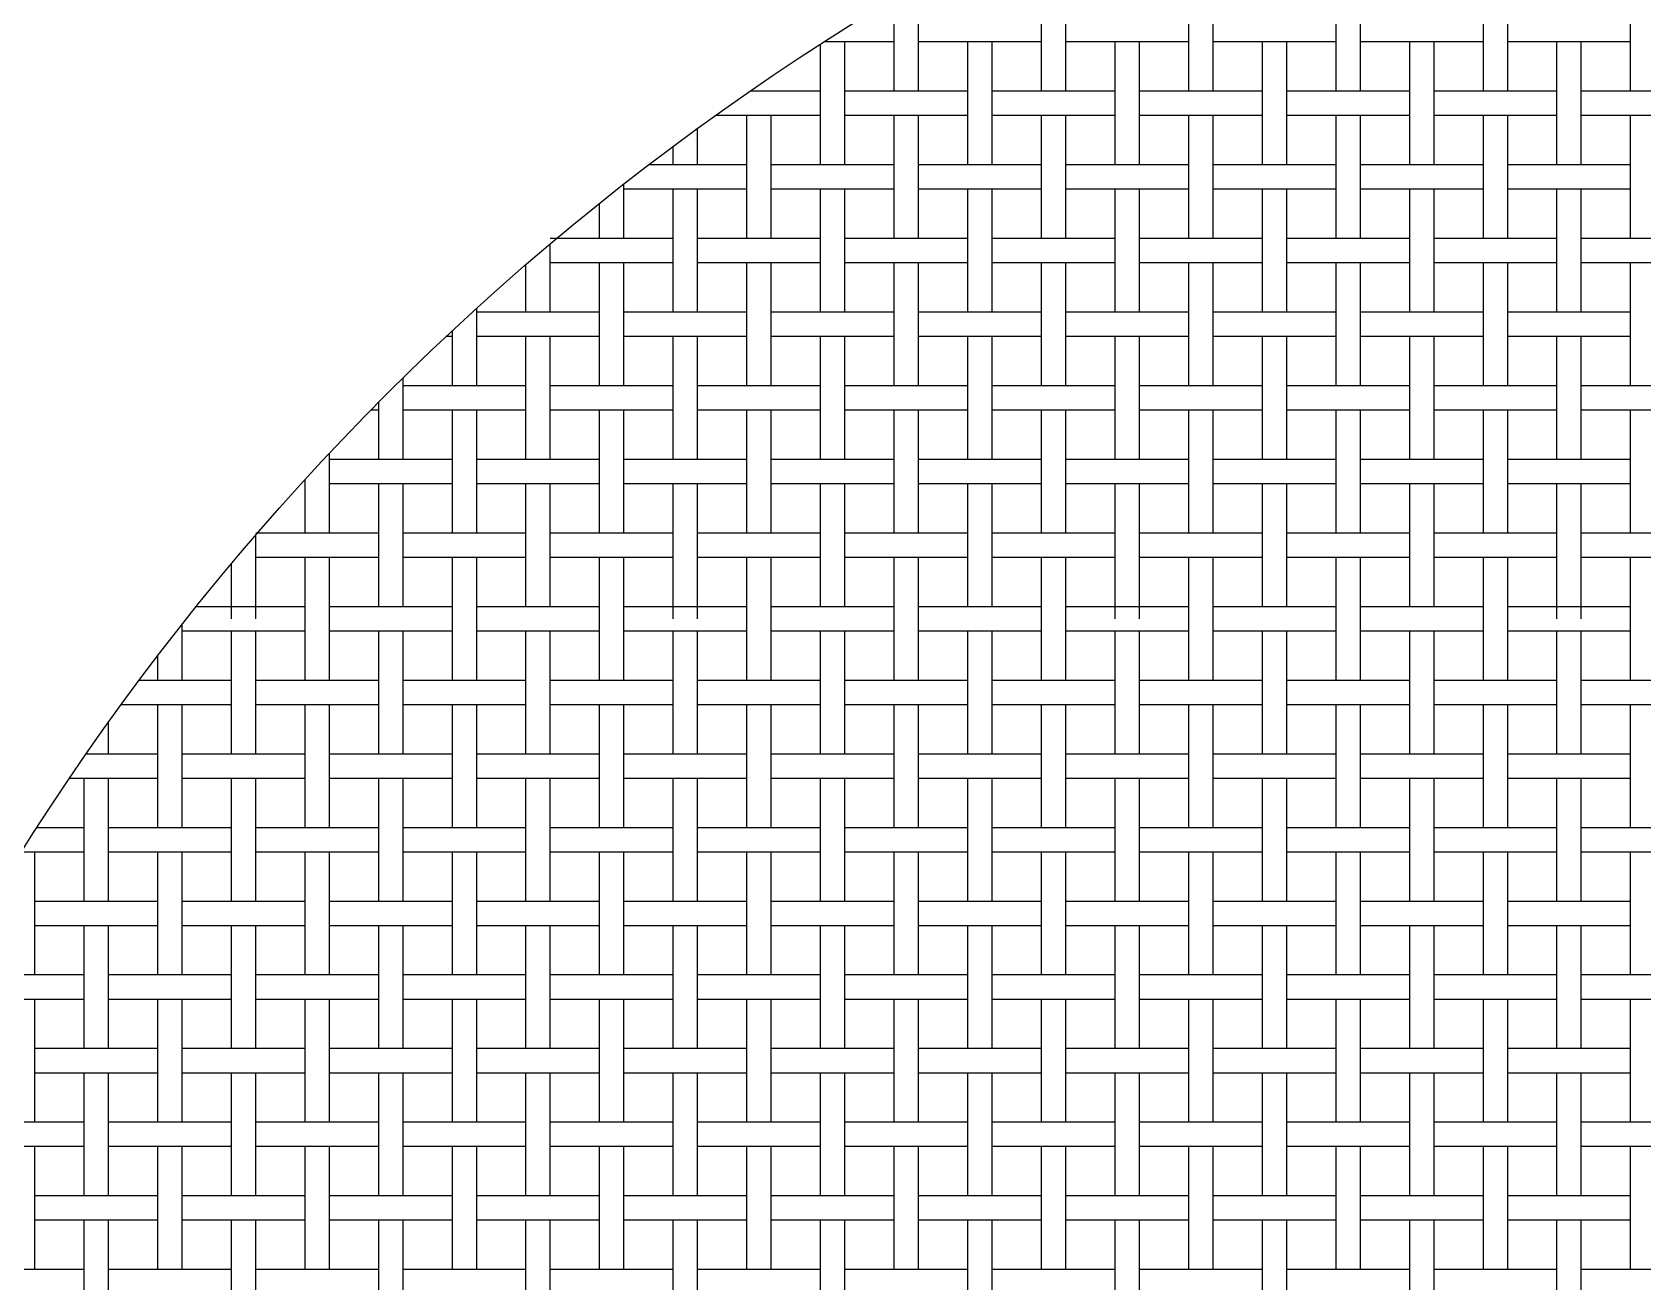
# Model space of a CAD drawing. Extents: x 1 to 102, y 0 to 78.
# Drawn here: x 37.91 to 47.17, y 56.06 to 63.24 of the extents above; entities that cross this region are included whole.
import ezdxf

# ---------------------------------------------------------------- set-up
doc = ezdxf.new("R2010")
doc.units = 0
doc.layers.get('0').update_dxf_attribs({"linetype": 'CONTINUOUS'})

msp = doc.modelspace()

# ---------------------------------------------------------------- linework, layer by layer
at = {"color": 7, "linetype": 'CONTINUOUS'}
for p, q in [((43.7147, 62.9047), (43.7147, 63.6113)), ((43.8547, 62.9047), (43.8547, 63.6113)), ((44.5613, 62.9047), (44.5613, 63.6113)), ((44.7013, 62.9047), (44.7013, 63.6113)), ((45.408, 62.9047), (45.408, 63.6113)), ((45.548, 62.9047), (45.548, 63.6113)), ((46.2547, 62.9047), (46.2547, 63.6113)), ((46.3947, 62.9047), (46.3947, 63.6113)), ((47.1013, 62.9047), (47.1013, 63.6113)), ((43.008, 62.9047), (43.008, 63.5194)), ((42.868, 62.9047), (42.868, 63.4368)), ((42.4447, 62.4813), (42.4447, 63.1744)), ((42.868, 63.188), (42.4658, 63.188)), ((42.5847, 62.4813), (42.5847, 63.188)), ((43.7147, 63.188), (43.008, 63.188)), ((43.2913, 62.4813), (43.2913, 63.188)), ((43.4313, 62.4813), (43.4313, 63.188)), ((44.5613, 63.188), (43.8547, 63.188)), ((44.138, 62.4813), (44.138, 63.188)), ((44.278, 62.4813), (44.278, 63.188)), ((45.408, 63.188), (44.7013, 63.188)), ((44.9847, 62.4813), (44.9847, 63.188)), ((45.1247, 62.4813), (45.1247, 63.188)), ((46.2547, 63.188), (45.548, 63.188)), ((45.8313, 62.4813), (45.8313, 63.188)), ((45.9713, 62.4813), (45.9713, 63.188)), ((47.1013, 63.188), (46.3947, 63.188)), ((46.678, 62.4813), (46.678, 63.188)), ((46.818, 62.4813), (46.818, 63.188)), ((42.4447, 62.9047), (42.0398, 62.9047)), ((43.2913, 62.9047), (42.5847, 62.9047)), ((44.138, 62.9047), (43.4313, 62.9047)), ((44.9847, 62.9047), (44.278, 62.9047)), ((45.8313, 62.9047), (45.1247, 62.9047)), ((46.678, 62.9047), (45.9713, 62.9047)), ((47.5247, 62.9047), (46.818, 62.9047)), ((41.738, 62.4813), (41.738, 62.6909)), ((42.4447, 62.7647), (41.8403, 62.7647)), ((42.0213, 62.058), (42.0213, 62.7647)), ((42.1613, 62.058), (42.1613, 62.7647)), ((43.2913, 62.7647), (42.5847, 62.7647)), ((42.868, 62.058), (42.868, 62.7647)), ((43.008, 62.058), (43.008, 62.7647)), ((44.138, 62.7647), (43.4313, 62.7647)), ((43.7147, 62.058), (43.7147, 62.7647)), ((43.8547, 62.058), (43.8547, 62.7647)), ((44.9847, 62.7647), (44.278, 62.7647)), ((44.5613, 62.058), (44.5613, 62.7647)), ((44.7013, 62.058), (44.7013, 62.7647)), ((45.8313, 62.7647), (45.1247, 62.7647)), ((45.408, 62.058), (45.408, 62.7647)), ((45.548, 62.058), (45.548, 62.7647)), ((46.678, 62.7647), (45.9713, 62.7647)), ((46.2547, 62.058), (46.2547, 62.7647)), ((46.3947, 62.058), (46.3947, 62.7647)), ((47.5247, 62.7647), (46.818, 62.7647)), ((47.1013, 62.058), (47.1013, 62.7647)), ((41.598, 62.4813), (41.598, 62.5879)), ((42.0213, 62.4813), (41.4567, 62.4813)), ((42.868, 62.4813), (42.1613, 62.4813)), ((43.7147, 62.4813), (43.008, 62.4813)), ((44.5613, 62.4813), (43.8547, 62.4813)), ((45.408, 62.4813), (44.7013, 62.4813)), ((46.2547, 62.4813), (45.548, 62.4813)), ((47.1013, 62.4813), (46.3947, 62.4813)), ((41.3147, 62.058), (41.3147, 62.3716)), ((42.0213, 62.3413), (41.3147, 62.3413)), ((41.598, 61.6347), (41.598, 62.3413)), ((41.738, 61.6347), (41.738, 62.3413)), ((42.868, 62.3413), (42.1613, 62.3413)), ((42.4447, 61.6347), (42.4447, 62.3413)), ((42.5847, 61.6347), (42.5847, 62.3413)), ((43.7147, 62.3413), (43.008, 62.3413)), ((43.2913, 61.6347), (43.2913, 62.3413)), ((43.4313, 61.6347), (43.4313, 62.3413)), ((44.5613, 62.3413), (43.8547, 62.3413)), ((44.138, 61.6347), (44.138, 62.3413)), ((44.278, 61.6347), (44.278, 62.3413)), ((45.408, 62.3413), (44.7013, 62.3413)), ((44.9847, 61.6347), (44.9847, 62.3413)), ((45.1247, 61.6347), (45.1247, 62.3413)), ((46.2547, 62.3413), (45.548, 62.3413)), ((45.8313, 61.6347), (45.8313, 62.3413)), ((45.9713, 61.6347), (45.9713, 62.3413)), ((47.1013, 62.3413), (46.3947, 62.3413)), ((46.678, 61.6347), (46.678, 62.3413)), ((46.818, 61.6347), (46.818, 62.3413)), ((41.1747, 62.058), (41.1747, 62.2607)), ((41.598, 62.058), (40.8913, 62.058)), ((42.4447, 62.058), (41.738, 62.058)), ((43.2913, 62.058), (42.5847, 62.058)), ((44.138, 62.058), (43.4313, 62.058)), ((44.9847, 62.058), (44.278, 62.058)), ((45.8313, 62.058), (45.1247, 62.058)), ((46.678, 62.058), (45.9713, 62.058)), ((47.5247, 62.058), (46.818, 62.058)), ((40.8913, 61.6347), (40.8913, 62.0278)), ((40.7513, 61.6347), (40.7513, 61.9083)), ((41.598, 61.918), (40.8913, 61.918)), ((41.1747, 61.2113), (41.1747, 61.918)), ((41.3147, 61.2113), (41.3147, 61.918)), ((42.4447, 61.918), (41.738, 61.918)), ((42.0213, 61.2113), (42.0213, 61.918)), ((42.1613, 61.2113), (42.1613, 61.918)), ((43.2913, 61.918), (42.5847, 61.918)), ((42.868, 61.2113), (42.868, 61.918)), ((43.008, 61.2113), (43.008, 61.918)), ((44.138, 61.918), (43.4313, 61.918)), ((43.7147, 61.2113), (43.7147, 61.918)), ((43.8547, 61.2113), (43.8547, 61.918)), ((44.9847, 61.918), (44.278, 61.918)), ((44.5613, 61.2113), (44.5613, 61.918)), ((44.7013, 61.2113), (44.7013, 61.918)), ((45.8313, 61.918), (45.1247, 61.918)), ((45.408, 61.2113), (45.408, 61.918)), ((45.548, 61.2113), (45.548, 61.918)), ((46.678, 61.918), (45.9713, 61.918)), ((46.2547, 61.2113), (46.2547, 61.918)), ((46.3947, 61.2113), (46.3947, 61.918)), ((47.5247, 61.918), (46.818, 61.918)), ((47.1013, 61.2113), (47.1013, 61.918)), ((40.468, 61.2113), (40.468, 61.6572)), ((41.1747, 61.6347), (40.468, 61.6347)), ((42.0213, 61.6347), (41.3147, 61.6347)), ((42.868, 61.6347), (42.1613, 61.6347)), ((43.7147, 61.6347), (43.008, 61.6347)), ((44.5613, 61.6347), (43.8547, 61.6347)), ((45.408, 61.6347), (44.7013, 61.6347)), ((46.2547, 61.6347), (45.548, 61.6347)), ((47.1013, 61.6347), (46.3947, 61.6347)), ((40.328, 61.4947), (40.2921, 61.4947)), ((40.328, 61.2113), (40.328, 61.5283)), ((41.1747, 61.4947), (40.468, 61.4947)), ((40.7513, 60.788), (40.7513, 61.4947)), ((40.8913, 60.788), (40.8913, 61.4947)), ((42.0213, 61.4947), (41.3147, 61.4947)), ((41.598, 60.788), (41.598, 61.4947)), ((41.738, 60.788), (41.738, 61.4947)), ((42.868, 61.4947), (42.1613, 61.4947)), ((42.4447, 60.788), (42.4447, 61.4947)), ((42.5847, 60.788), (42.5847, 61.4947)), ((43.7147, 61.4947), (43.008, 61.4947)), ((43.2913, 60.788), (43.2913, 61.4947)), ((43.4313, 60.788), (43.4313, 61.4947)), ((44.5613, 61.4947), (43.8547, 61.4947)), ((44.138, 60.788), (44.138, 61.4947)), ((44.278, 60.788), (44.278, 61.4947)), ((45.408, 61.4947), (44.7013, 61.4947)), ((44.9847, 60.788), (44.9847, 61.4947)), ((45.1247, 60.788), (45.1247, 61.4947)), ((46.2547, 61.4947), (45.548, 61.4947)), ((45.8313, 60.788), (45.8313, 61.4947)), ((45.9713, 60.788), (45.9713, 61.4947)), ((47.1013, 61.4947), (46.3947, 61.4947)), ((46.678, 60.788), (46.678, 61.4947)), ((46.818, 60.788), (46.818, 61.4947)), ((40.0447, 60.788), (40.0447, 61.257)), ((40.7513, 61.2113), (40.0447, 61.2113)), ((41.598, 61.2113), (40.8913, 61.2113)), ((42.4447, 61.2113), (41.738, 61.2113)), ((43.2913, 61.2113), (42.5847, 61.2113)), ((44.138, 61.2113), (43.4313, 61.2113)), ((44.9847, 61.2113), (44.278, 61.2113)), ((45.8313, 61.2113), (45.1247, 61.2113)), ((46.678, 61.2113), (45.9713, 61.2113)), ((47.5247, 61.2113), (46.818, 61.2113)), ((39.9047, 60.788), (39.9047, 61.1177)), ((39.9047, 61.0713), (39.8589, 61.0713)), ((40.7513, 61.0713), (40.0447, 61.0713)), ((40.328, 60.3647), (40.328, 61.0713)), ((40.468, 60.3647), (40.468, 61.0713)), ((41.598, 61.0713), (40.8913, 61.0713)), ((41.1747, 60.3647), (41.1747, 61.0713)), ((41.3147, 60.3647), (41.3147, 61.0713)), ((42.4447, 61.0713), (41.738, 61.0713)), ((42.0213, 60.3647), (42.0213, 61.0713)), ((42.1613, 60.3647), (42.1613, 61.0713)), ((43.2913, 61.0713), (42.5847, 61.0713)), ((42.868, 60.3647), (42.868, 61.0713)), ((43.008, 60.3647), (43.008, 61.0713)), ((44.138, 61.0713), (43.4313, 61.0713)), ((43.7147, 60.3647), (43.7147, 61.0713)), ((43.8547, 60.3647), (43.8547, 61.0713)), ((44.9847, 61.0713), (44.278, 61.0713)), ((44.5613, 60.3647), (44.5613, 61.0713)), ((44.7013, 60.3647), (44.7013, 61.0713)), ((45.8313, 61.0713), (45.1247, 61.0713)), ((45.408, 60.3647), (45.408, 61.0713)), ((45.548, 60.3647), (45.548, 61.0713)), ((46.678, 61.0713), (45.9713, 61.0713)), ((46.2547, 60.3647), (46.2547, 61.0713)), ((46.3947, 60.3647), (46.3947, 61.0713)), ((47.5247, 61.0713), (46.818, 61.0713)), ((47.1013, 60.3647), (47.1013, 61.0713)), ((39.6213, 60.3647), (39.6213, 60.8239)), ((40.328, 60.788), (39.6213, 60.788)), ((41.1747, 60.788), (40.468, 60.788)), ((42.0213, 60.788), (41.3147, 60.788)), ((42.868, 60.788), (42.1613, 60.788)), ((43.7147, 60.788), (43.008, 60.788)), ((44.5613, 60.788), (43.8547, 60.788)), ((45.408, 60.788), (44.7013, 60.788)), ((46.2547, 60.788), (45.548, 60.788)), ((47.1013, 60.788), (46.3947, 60.788)), ((39.4813, 60.3647), (39.4813, 60.6727)), ((40.328, 60.648), (39.6213, 60.648)), ((39.9047, 59.9413), (39.9047, 60.648)), ((40.0447, 59.9413), (40.0447, 60.648)), ((41.1747, 60.648), (40.468, 60.648)), ((40.7513, 59.9413), (40.7513, 60.648)), ((40.8913, 59.9413), (40.8913, 60.648)), ((42.0213, 60.648), (41.3147, 60.648)), ((41.598, 59.8713), (41.598, 60.648)), ((41.738, 59.8713), (41.738, 60.648)), ((42.868, 60.648), (42.1613, 60.648)), ((42.4447, 59.9413), (42.4447, 60.648)), ((42.5847, 59.9413), (42.5847, 60.648)), ((43.7147, 60.648), (43.008, 60.648)), ((43.2913, 59.9413), (43.2913, 60.648)), ((43.4313, 59.9413), (43.4313, 60.648)), ((44.5613, 60.648), (43.8547, 60.648)), ((44.138, 59.8713), (44.138, 60.648)), ((44.278, 59.8713), (44.278, 60.648)), ((45.408, 60.648), (44.7013, 60.648)), ((44.9847, 59.9413), (44.9847, 60.648)), ((45.1247, 59.9413), (45.1247, 60.648)), ((46.2547, 60.648), (45.548, 60.648)), ((45.8313, 59.9413), (45.8313, 60.648)), ((45.9713, 59.9413), (45.9713, 60.648)), ((47.1013, 60.648), (46.3947, 60.648)), ((46.678, 59.8713), (46.678, 60.648)), ((46.818, 59.8713), (46.818, 60.648)), ((39.9047, 60.3647), (39.198, 60.3647)), ((39.198, 59.8713), (39.198, 60.3534)), ((40.7513, 60.3647), (40.0447, 60.3647)), ((41.598, 60.3647), (40.8913, 60.3647)), ((42.4447, 60.3647), (41.738, 60.3647)), ((43.2913, 60.3647), (42.5847, 60.3647)), ((44.138, 60.3647), (43.4313, 60.3647)), ((44.9847, 60.3647), (44.278, 60.3647)), ((45.8313, 60.3647), (45.1247, 60.3647)), ((46.678, 60.3647), (45.9713, 60.3647)), ((47.5247, 60.3647), (46.818, 60.3647)), ((39.058, 59.8713), (39.058, 60.1887)), ((39.9047, 60.2247), (39.198, 60.2247)), ((39.4813, 59.518), (39.4813, 60.2247)), ((39.6213, 59.518), (39.6213, 60.2247)), ((40.7513, 60.2247), (40.0447, 60.2247)), ((40.328, 59.518), (40.328, 60.2247)), ((40.468, 59.518), (40.468, 60.2247)), ((41.598, 60.2247), (40.8913, 60.2247)), ((41.1747, 59.518), (41.1747, 60.2247)), ((41.3147, 59.518), (41.3147, 60.2247)), ((42.4447, 60.2247), (41.738, 60.2247)), ((42.0213, 59.518), (42.0213, 60.2247)), ((42.1613, 59.518), (42.1613, 60.2247)), ((43.2913, 60.2247), (42.5847, 60.2247)), ((42.868, 59.518), (42.868, 60.2247)), ((43.008, 59.518), (43.008, 60.2247)), ((44.138, 60.2247), (43.4313, 60.2247)), ((43.7147, 59.518), (43.7147, 60.2247)), ((43.8547, 59.518), (43.8547, 60.2247)), ((44.9847, 60.2247), (44.278, 60.2247)), ((44.5613, 59.518), (44.5613, 60.2247)), ((44.7013, 59.518), (44.7013, 60.2247)), ((45.8313, 60.2247), (45.1247, 60.2247)), ((45.408, 59.518), (45.408, 60.2247)), ((45.548, 59.518), (45.548, 60.2247)), ((46.678, 60.2247), (45.9713, 60.2247)), ((46.2547, 59.518), (46.2547, 60.2247)), ((46.3947, 59.518), (46.3947, 60.2247)), ((47.5247, 60.2247), (46.818, 60.2247)), ((47.1013, 59.518), (47.1013, 60.2247)), ((39.4813, 59.9413), (38.8553, 59.9413)), ((40.328, 59.9413), (39.6213, 59.9413)), ((41.1747, 59.9413), (40.468, 59.9413)), ((42.0213, 59.9413), (41.3147, 59.9413)), ((42.868, 59.9413), (42.1613, 59.9413)), ((43.7147, 59.9413), (43.008, 59.9413)), ((44.5613, 59.9413), (43.8547, 59.9413)), ((45.408, 59.9413), (44.7013, 59.9413)), ((46.2547, 59.9413), (45.548, 59.9413)), ((47.1013, 59.9413), (46.3947, 59.9413)), ((38.7747, 59.518), (38.7747, 59.8399)), ((39.4813, 59.8013), (38.7747, 59.8013)), ((39.058, 59.0947), (39.058, 59.8013)), ((39.198, 59.0947), (39.198, 59.8013)), ((40.328, 59.8013), (39.6213, 59.8013)), ((39.9047, 59.0947), (39.9047, 59.8013)), ((40.0447, 59.0947), (40.0447, 59.8013)), ((41.1747, 59.8013), (40.468, 59.8013)), ((40.7513, 59.0947), (40.7513, 59.8013)), ((40.8913, 59.0947), (40.8913, 59.8013)), ((42.0213, 59.8013), (41.3147, 59.8013)), ((41.598, 59.0947), (41.598, 59.8013)), ((41.738, 59.0947), (41.738, 59.8013)), ((42.868, 59.8013), (42.1613, 59.8013)), ((42.4447, 59.0947), (42.4447, 59.8013)), ((42.5847, 59.0947), (42.5847, 59.8013)), ((43.7147, 59.8013), (43.008, 59.8013)), ((43.2913, 59.0947), (43.2913, 59.8013)), ((43.4313, 59.0947), (43.4313, 59.8013)), ((44.5613, 59.8013), (43.8547, 59.8013)), ((44.138, 59.0947), (44.138, 59.8013)), ((44.278, 59.0947), (44.278, 59.8013)), ((45.408, 59.8013), (44.7013, 59.8013)), ((44.9847, 59.0947), (44.9847, 59.8013)), ((45.1247, 59.0947), (45.1247, 59.8013)), ((46.2547, 59.8013), (45.548, 59.8013)), ((45.8313, 59.0947), (45.8313, 59.8013)), ((45.9713, 59.0947), (45.9713, 59.8013)), ((47.1013, 59.8013), (46.3947, 59.8013)), ((46.678, 59.0947), (46.678, 59.8013)), ((46.818, 59.0947), (46.818, 59.8013)), ((38.6347, 59.518), (38.6347, 59.6593)), ((39.058, 59.518), (38.5281, 59.518)), ((39.9047, 59.518), (39.198, 59.518)), ((40.7513, 59.518), (40.0447, 59.518)), ((41.598, 59.518), (40.8913, 59.518)), ((42.4447, 59.518), (41.738, 59.518)), ((43.2913, 59.518), (42.5847, 59.518)), ((44.138, 59.518), (43.4313, 59.518)), ((44.9847, 59.518), (44.278, 59.518)), ((45.8313, 59.518), (45.1247, 59.518)), ((46.678, 59.518), (45.9713, 59.518)), ((47.5247, 59.518), (46.818, 59.518)), ((39.058, 59.378), (38.4251, 59.378)), ((38.6347, 58.6713), (38.6347, 59.378)), ((38.7747, 58.6713), (38.7747, 59.378)), ((39.9047, 59.378), (39.198, 59.378)), ((39.4813, 58.6713), (39.4813, 59.378)), ((39.6213, 58.6713), (39.6213, 59.378)), ((40.7513, 59.378), (40.0447, 59.378)), ((40.328, 58.6713), (40.328, 59.378)), ((40.468, 58.6713), (40.468, 59.378)), ((41.598, 59.378), (40.8913, 59.378)), ((41.1747, 58.6713), (41.1747, 59.378)), ((41.3147, 58.6713), (41.3147, 59.378)), ((42.4447, 59.378), (41.738, 59.378)), ((42.0213, 58.6713), (42.0213, 59.378)), ((42.1613, 58.6713), (42.1613, 59.378)), ((43.2913, 59.378), (42.5847, 59.378)), ((42.868, 58.6713), (42.868, 59.378)), ((43.008, 58.6713), (43.008, 59.378)), ((44.138, 59.378), (43.4313, 59.378)), ((43.7147, 58.6713), (43.7147, 59.378)), ((43.8547, 58.6713), (43.8547, 59.378)), ((44.9847, 59.378), (44.278, 59.378)), ((44.5613, 58.6713), (44.5613, 59.378)), ((44.7013, 58.6713), (44.7013, 59.378)), ((45.8313, 59.378), (45.1247, 59.378)), ((45.408, 58.6713), (45.408, 59.378)), ((45.548, 58.6713), (45.548, 59.378)), ((46.678, 59.378), (45.9713, 59.378)), ((46.2547, 58.6713), (46.2547, 59.378)), ((46.3947, 58.6713), (46.3947, 59.378)), ((47.5247, 59.378), (46.818, 59.378)), ((47.1013, 58.6713), (47.1013, 59.378)), ((38.3513, 59.0947), (38.3513, 59.2756)), ((38.6347, 59.0947), (38.2241, 59.0947)), ((39.4813, 59.0947), (38.7747, 59.0947)), ((40.328, 59.0947), (39.6213, 59.0947)), ((41.1747, 59.0947), (40.468, 59.0947)), ((42.0213, 59.0947), (41.3147, 59.0947)), ((42.868, 59.0947), (42.1613, 59.0947)), ((43.7147, 59.0947), (43.008, 59.0947)), ((44.5613, 59.0947), (43.8547, 59.0947)), ((45.408, 59.0947), (44.7013, 59.0947)), ((46.2547, 59.0947), (45.548, 59.0947)), ((47.1013, 59.0947), (46.3947, 59.0947)), ((38.6347, 58.9547), (38.1283, 58.9547)), ((38.2113, 58.248), (38.2113, 58.9547)), ((38.3513, 58.248), (38.3513, 58.9547)), ((39.4813, 58.9547), (38.7747, 58.9547)), ((39.058, 58.248), (39.058, 58.9547)), ((39.198, 58.248), (39.198, 58.9547)), ((40.328, 58.9547), (39.6213, 58.9547)), ((39.9047, 58.248), (39.9047, 58.9547)), ((40.0447, 58.248), (40.0447, 58.9547)), ((41.1747, 58.9547), (40.468, 58.9547)), ((40.7513, 58.248), (40.7513, 58.9547)), ((40.8913, 58.248), (40.8913, 58.9547)), ((42.0213, 58.9547), (41.3147, 58.9547)), ((41.598, 58.248), (41.598, 58.9547)), ((41.738, 58.248), (41.738, 58.9547)), ((42.868, 58.9547), (42.1613, 58.9547)), ((42.4447, 58.248), (42.4447, 58.9547)), ((42.5847, 58.248), (42.5847, 58.9547)), ((43.7147, 58.9547), (43.008, 58.9547)), ((43.2913, 58.248), (43.2913, 58.9547)), ((43.4313, 58.248), (43.4313, 58.9547)), ((44.5613, 58.9547), (43.8547, 58.9547)), ((44.138, 58.248), (44.138, 58.9547)), ((44.278, 58.248), (44.278, 58.9547)), ((45.408, 58.9547), (44.7013, 58.9547)), ((44.9847, 58.248), (44.9847, 58.9547)), ((45.1247, 58.248), (45.1247, 58.9547)), ((46.2547, 58.9547), (45.548, 58.9547)), ((45.8313, 58.248), (45.8313, 58.9547)), ((45.9713, 58.248), (45.9713, 58.9547)), ((47.1013, 58.9547), (46.3947, 58.9547)), ((46.678, 58.248), (46.678, 58.9547)), ((46.818, 58.248), (46.818, 58.9547)), ((38.2113, 58.6713), (37.9416, 58.6713)), ((39.058, 58.6713), (38.3513, 58.6713)), ((39.9047, 58.6713), (39.198, 58.6713)), ((40.7513, 58.6713), (40.0447, 58.6713)), ((41.598, 58.6713), (40.8913, 58.6713)), ((42.4447, 58.6713), (41.738, 58.6713)), ((43.2913, 58.6713), (42.5847, 58.6713)), ((44.138, 58.6713), (43.4313, 58.6713)), ((44.9847, 58.6713), (44.278, 58.6713)), ((45.8313, 58.6713), (45.1247, 58.6713)), ((46.678, 58.6713), (45.9713, 58.6713)), ((47.5247, 58.6713), (46.818, 58.6713)), ((38.2113, 58.5313), (37.8526, 58.5313)), ((37.928, 57.8247), (37.928, 58.5313)), ((39.058, 58.5313), (38.3513, 58.5313)), ((38.6347, 57.8247), (38.6347, 58.5313)), ((38.7747, 57.8247), (38.7747, 58.5313)), ((39.9047, 58.5313), (39.198, 58.5313)), ((39.4813, 57.8247), (39.4813, 58.5313)), ((39.6213, 57.8247), (39.6213, 58.5313)), ((40.7513, 58.5313), (40.0447, 58.5313)), ((40.328, 57.8247), (40.328, 58.5313)), ((40.468, 57.8247), (40.468, 58.5313)), ((41.598, 58.5313), (40.8913, 58.5313)), ((41.1747, 57.8247), (41.1747, 58.5313)), ((41.3147, 57.8247), (41.3147, 58.5313)), ((42.4447, 58.5313), (41.738, 58.5313)), ((42.0213, 57.8247), (42.0213, 58.5313)), ((42.1613, 57.8247), (42.1613, 58.5313)), ((43.2913, 58.5313), (42.5847, 58.5313)), ((42.868, 57.8247), (42.868, 58.5313)), ((43.008, 57.8247), (43.008, 58.5313)), ((44.138, 58.5313), (43.4313, 58.5313)), ((43.7147, 57.8247), (43.7147, 58.5313)), ((43.8547, 57.8247), (43.8547, 58.5313)), ((44.9847, 58.5313), (44.278, 58.5313)), ((44.5613, 57.8247), (44.5613, 58.5313)), ((44.7013, 57.8247), (44.7013, 58.5313)), ((45.8313, 58.5313), (45.1247, 58.5313)), ((45.408, 57.8247), (45.408, 58.5313)), ((45.548, 57.8247), (45.548, 58.5313)), ((46.678, 58.5313), (45.9713, 58.5313)), ((46.2547, 57.8247), (46.2547, 58.5313)), ((46.3947, 57.8247), (46.3947, 58.5313)), ((47.5247, 58.5313), (46.818, 58.5313)), ((47.1013, 57.8247), (47.1013, 58.5313)), ((38.6347, 58.248), (37.928, 58.248)), ((39.4813, 58.248), (38.7747, 58.248)), ((40.328, 58.248), (39.6213, 58.248)), ((41.1747, 58.248), (40.468, 58.248)), ((42.0213, 58.248), (41.3147, 58.248)), ((42.868, 58.248), (42.1613, 58.248)), ((43.7147, 58.248), (43.008, 58.248)), ((44.5613, 58.248), (43.8547, 58.248)), ((45.408, 58.248), (44.7013, 58.248)), ((46.2547, 58.248), (45.548, 58.248)), ((47.1013, 58.248), (46.3947, 58.248)), ((38.6347, 58.108), (37.928, 58.108)), ((38.2113, 57.4013), (38.2113, 58.108)), ((38.3513, 57.4013), (38.3513, 58.108)), ((39.4813, 58.108), (38.7747, 58.108)), ((39.058, 57.4013), (39.058, 58.108)), ((39.198, 57.4013), (39.198, 58.108)), ((40.328, 58.108), (39.6213, 58.108)), ((39.9047, 57.4013), (39.9047, 58.108)), ((40.0447, 57.4013), (40.0447, 58.108)), ((41.1747, 58.108), (40.468, 58.108)), ((40.7513, 57.4013), (40.7513, 58.108)), ((40.8913, 57.4013), (40.8913, 58.108)), ((42.0213, 58.108), (41.3147, 58.108)), ((41.598, 57.4013), (41.598, 58.108)), ((41.738, 57.4013), (41.738, 58.108)), ((42.868, 58.108), (42.1613, 58.108)), ((42.4447, 57.4013), (42.4447, 58.108)), ((42.5847, 57.4013), (42.5847, 58.108)), ((43.7147, 58.108), (43.008, 58.108)), ((43.2913, 57.4013), (43.2913, 58.108)), ((43.4313, 57.4013), (43.4313, 58.108)), ((44.5613, 58.108), (43.8547, 58.108)), ((44.138, 57.4013), (44.138, 58.108)), ((44.278, 57.4013), (44.278, 58.108)), ((45.408, 58.108), (44.7013, 58.108)), ((44.9847, 57.4013), (44.9847, 58.108)), ((45.1247, 57.4013), (45.1247, 58.108)), ((46.2547, 58.108), (45.548, 58.108)), ((45.8313, 57.4013), (45.8313, 58.108)), ((45.9713, 57.4013), (45.9713, 58.108)), ((47.1013, 58.108), (46.3947, 58.108)), ((46.678, 57.4013), (46.678, 58.108)), ((46.818, 57.4013), (46.818, 58.108)), ((38.2113, 57.8247), (37.5047, 57.8247)), ((39.058, 57.8247), (38.3513, 57.8247)), ((39.9047, 57.8247), (39.198, 57.8247)), ((40.7513, 57.8247), (40.0447, 57.8247)), ((41.598, 57.8247), (40.8913, 57.8247)), ((42.4447, 57.8247), (41.738, 57.8247)), ((43.2913, 57.8247), (42.5847, 57.8247)), ((44.138, 57.8247), (43.4313, 57.8247)), ((44.9847, 57.8247), (44.278, 57.8247)), ((45.8313, 57.8247), (45.1247, 57.8247)), ((46.678, 57.8247), (45.9713, 57.8247)), ((47.5247, 57.8247), (46.818, 57.8247)), ((38.2113, 57.6847), (37.5047, 57.6847)), ((37.928, 56.978), (37.928, 57.6847)), ((39.058, 57.6847), (38.3513, 57.6847)), ((38.6347, 56.978), (38.6347, 57.6847)), ((38.7747, 56.978), (38.7747, 57.6847)), ((39.9047, 57.6847), (39.198, 57.6847)), ((39.4813, 56.978), (39.4813, 57.6847)), ((39.6213, 56.978), (39.6213, 57.6847)), ((40.7513, 57.6847), (40.0447, 57.6847)), ((40.328, 56.978), (40.328, 57.6847)), ((40.468, 56.978), (40.468, 57.6847)), ((41.598, 57.6847), (40.8913, 57.6847)), ((41.1747, 56.978), (41.1747, 57.6847)), ((41.3147, 56.978), (41.3147, 57.6847)), ((42.4447, 57.6847), (41.738, 57.6847)), ((42.0213, 56.978), (42.0213, 57.6847)), ((42.1613, 56.978), (42.1613, 57.6847)), ((43.2913, 57.6847), (42.5847, 57.6847)), ((42.868, 56.978), (42.868, 57.6847)), ((43.008, 56.978), (43.008, 57.6847)), ((44.138, 57.6847), (43.4313, 57.6847)), ((43.7147, 56.978), (43.7147, 57.6847)), ((43.8547, 56.978), (43.8547, 57.6847)), ((44.9847, 57.6847), (44.278, 57.6847)), ((44.5613, 56.978), (44.5613, 57.6847)), ((44.7013, 56.978), (44.7013, 57.6847)), ((45.8313, 57.6847), (45.1247, 57.6847)), ((45.408, 56.978), (45.408, 57.6847)), ((45.548, 56.978), (45.548, 57.6847)), ((46.678, 57.6847), (45.9713, 57.6847)), ((46.2547, 56.978), (46.2547, 57.6847)), ((46.3947, 56.978), (46.3947, 57.6847)), ((47.5247, 57.6847), (46.818, 57.6847)), ((47.1013, 56.978), (47.1013, 57.6847)), ((38.6347, 57.4013), (37.928, 57.4013)), ((39.4813, 57.4013), (38.7747, 57.4013)), ((40.328, 57.4013), (39.6213, 57.4013)), ((41.1747, 57.4013), (40.468, 57.4013)), ((42.0213, 57.4013), (41.3147, 57.4013)), ((42.868, 57.4013), (42.1613, 57.4013)), ((43.7147, 57.4013), (43.008, 57.4013)), ((44.5613, 57.4013), (43.8547, 57.4013)), ((45.408, 57.4013), (44.7013, 57.4013)), ((46.2547, 57.4013), (45.548, 57.4013)), ((47.1013, 57.4013), (46.3947, 57.4013)), ((38.6347, 57.2613), (37.928, 57.2613)), ((38.2113, 56.5547), (38.2113, 57.2613)), ((38.3513, 56.5547), (38.3513, 57.2613)), ((39.4813, 57.2613), (38.7747, 57.2613)), ((39.058, 56.5547), (39.058, 57.2613)), ((39.198, 56.5547), (39.198, 57.2613)), ((40.328, 57.2613), (39.6213, 57.2613)), ((39.9047, 56.5547), (39.9047, 57.2613)), ((40.0447, 56.5547), (40.0447, 57.2613)), ((41.1747, 57.2613), (40.468, 57.2613)), ((40.7513, 56.5547), (40.7513, 57.2613)), ((40.8913, 56.5547), (40.8913, 57.2613)), ((42.0213, 57.2613), (41.3147, 57.2613)), ((41.598, 56.5547), (41.598, 57.2613)), ((41.738, 56.5547), (41.738, 57.2613)), ((42.868, 57.2613), (42.1613, 57.2613)), ((42.4447, 56.5547), (42.4447, 57.2613)), ((42.5847, 56.5547), (42.5847, 57.2613)), ((43.7147, 57.2613), (43.008, 57.2613)), ((43.2913, 56.5547), (43.2913, 57.2613)), ((43.4313, 56.5547), (43.4313, 57.2613)), ((44.5613, 57.2613), (43.8547, 57.2613)), ((44.138, 56.5547), (44.138, 57.2613)), ((44.278, 56.5547), (44.278, 57.2613)), ((45.408, 57.2613), (44.7013, 57.2613)), ((44.9847, 56.5547), (44.9847, 57.2613)), ((45.1247, 56.5547), (45.1247, 57.2613)), ((46.2547, 57.2613), (45.548, 57.2613)), ((45.8313, 56.5547), (45.8313, 57.2613)), ((45.9713, 56.5547), (45.9713, 57.2613)), ((47.1013, 57.2613), (46.3947, 57.2613)), ((46.678, 56.5547), (46.678, 57.2613)), ((46.818, 56.5547), (46.818, 57.2613)), ((38.2113, 56.978), (37.5047, 56.978)), ((39.058, 56.978), (38.3513, 56.978)), ((39.9047, 56.978), (39.198, 56.978)), ((40.7513, 56.978), (40.0447, 56.978)), ((41.598, 56.978), (40.8913, 56.978)), ((42.4447, 56.978), (41.738, 56.978)), ((43.2913, 56.978), (42.5847, 56.978)), ((44.138, 56.978), (43.4313, 56.978)), ((44.9847, 56.978), (44.278, 56.978)), ((45.8313, 56.978), (45.1247, 56.978)), ((46.678, 56.978), (45.9713, 56.978)), ((47.5247, 56.978), (46.818, 56.978)), ((38.2113, 56.838), (37.5047, 56.838)), ((37.928, 56.1313), (37.928, 56.838)), ((39.058, 56.838), (38.3513, 56.838)), ((38.6347, 56.1313), (38.6347, 56.838)), ((38.7747, 56.1313), (38.7747, 56.838)), ((39.9047, 56.838), (39.198, 56.838)), ((39.4813, 56.1313), (39.4813, 56.838)), ((39.6213, 56.1313), (39.6213, 56.838)), ((40.7513, 56.838), (40.0447, 56.838)), ((40.328, 56.1313), (40.328, 56.838)), ((40.468, 56.1313), (40.468, 56.838)), ((41.598, 56.838), (40.8913, 56.838)), ((41.1747, 56.1313), (41.1747, 56.838)), ((41.3147, 56.1313), (41.3147, 56.838)), ((42.4447, 56.838), (41.738, 56.838)), ((42.0213, 56.1313), (42.0213, 56.838)), ((42.1613, 56.1313), (42.1613, 56.838)), ((43.2913, 56.838), (42.5847, 56.838)), ((42.868, 56.1313), (42.868, 56.838)), ((43.008, 56.1313), (43.008, 56.838)), ((44.138, 56.838), (43.4313, 56.838)), ((43.7147, 56.1313), (43.7147, 56.838)), ((43.8547, 56.1313), (43.8547, 56.838)), ((44.9847, 56.838), (44.278, 56.838)), ((44.5613, 56.1313), (44.5613, 56.838)), ((44.7013, 56.1313), (44.7013, 56.838)), ((45.8313, 56.838), (45.1247, 56.838)), ((45.408, 56.1313), (45.408, 56.838)), ((45.548, 56.1313), (45.548, 56.838)), ((46.678, 56.838), (45.9713, 56.838)), ((46.2547, 56.1313), (46.2547, 56.838)), ((46.3947, 56.1313), (46.3947, 56.838)), ((47.5247, 56.838), (46.818, 56.838)), ((47.1013, 56.1313), (47.1013, 56.838)), ((38.6347, 56.5547), (37.928, 56.5547)), ((39.4813, 56.5547), (38.7747, 56.5547)), ((40.328, 56.5547), (39.6213, 56.5547)), ((41.1747, 56.5547), (40.468, 56.5547)), ((42.0213, 56.5547), (41.3147, 56.5547)), ((42.868, 56.5547), (42.1613, 56.5547)), ((43.7147, 56.5547), (43.008, 56.5547)), ((44.5613, 56.5547), (43.8547, 56.5547)), ((45.408, 56.5547), (44.7013, 56.5547)), ((46.2547, 56.5547), (45.548, 56.5547)), ((47.1013, 56.5547), (46.3947, 56.5547)), ((38.6347, 56.4147), (37.928, 56.4147)), ((38.2113, 55.708), (38.2113, 56.4147)), ((38.3513, 55.708), (38.3513, 56.4147)), ((39.4813, 56.4147), (38.7747, 56.4147)), ((39.058, 55.708), (39.058, 56.4147)), ((39.198, 55.708), (39.198, 56.4147)), ((40.328, 56.4147), (39.6213, 56.4147)), ((39.9047, 55.708), (39.9047, 56.4147)), ((40.0447, 55.708), (40.0447, 56.4147)), ((41.1747, 56.4147), (40.468, 56.4147)), ((40.7513, 55.708), (40.7513, 56.4147)), ((40.8913, 55.708), (40.8913, 56.4147)), ((42.0213, 56.4147), (41.3147, 56.4147)), ((41.598, 55.708), (41.598, 56.4147)), ((41.738, 55.708), (41.738, 56.4147)), ((42.868, 56.4147), (42.1613, 56.4147)), ((42.4447, 55.708), (42.4447, 56.4147)), ((42.5847, 55.708), (42.5847, 56.4147)), ((43.7147, 56.4147), (43.008, 56.4147)), ((43.2913, 55.708), (43.2913, 56.4147)), ((43.4313, 55.708), (43.4313, 56.4147)), ((44.5613, 56.4147), (43.8547, 56.4147)), ((44.138, 55.708), (44.138, 56.4147)), ((44.278, 55.708), (44.278, 56.4147)), ((45.408, 56.4147), (44.7013, 56.4147)), ((44.9847, 55.708), (44.9847, 56.4147)), ((45.1247, 55.708), (45.1247, 56.4147)), ((46.2547, 56.4147), (45.548, 56.4147)), ((45.8313, 55.708), (45.8313, 56.4147)), ((45.9713, 55.708), (45.9713, 56.4147)), ((47.1013, 56.4147), (46.3947, 56.4147)), ((46.678, 55.708), (46.678, 56.4147)), ((46.818, 55.708), (46.818, 56.4147)), ((38.2113, 56.1313), (37.5047, 56.1313)), ((39.058, 56.1313), (38.3513, 56.1313)), ((39.9047, 56.1313), (39.198, 56.1313)), ((40.7513, 56.1313), (40.0447, 56.1313)), ((41.598, 56.1313), (40.8913, 56.1313)), ((42.4447, 56.1313), (41.738, 56.1313)), ((43.2913, 56.1313), (42.5847, 56.1313)), ((44.138, 56.1313), (43.4313, 56.1313)), ((44.9847, 56.1313), (44.278, 56.1313)), ((45.8313, 56.1313), (45.1247, 56.1313)), ((46.678, 56.1313), (45.9713, 56.1313)), ((47.5247, 56.1313), (46.818, 56.1313))]:
    msp.add_line(p, q, dxfattribs=at)
for radius in [25, 15]:
    msp.add_circle((50.558, 50.558), radius, dxfattribs=at)

doc.saveas('drawing.dxf')
